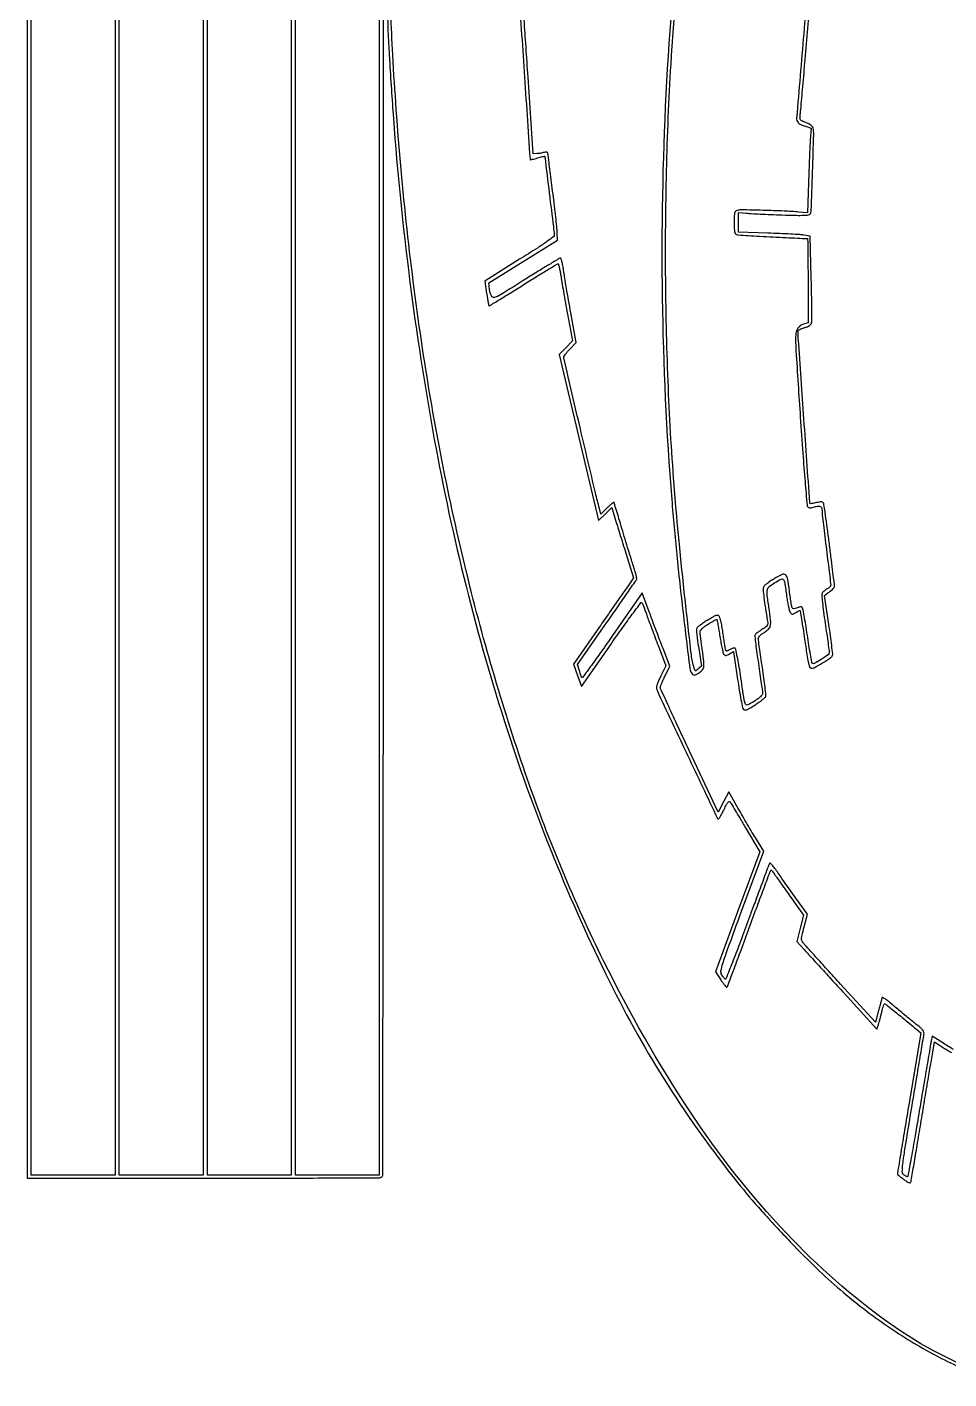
# Model space of a CAD drawing. Extents: x 0 to 4048, y 0 to 4048.
# Drawn here: x 4 to 653, y 24 to 976 of the extents above; entities that cross this region are included whole.
import ezdxf

# ---------------------------------------------------------------- set-up
doc = ezdxf.new("R2010")
doc.units = 0

msp = doc.modelspace()

# ---------------------------------------------------------------- linework, layer by layer
msp.add_lwpolyline([(35.75, 1930.235953), (4, 1929.971906), (4, 1047.485953), (4, 165), (35.75, 164.984831, 0.000212), (132.789516, 164.979668, 0.000639), (199.006269, 165.088855, 0.000069), (251.465203, 165.249572, 0.091052), (253.457202, 165.62195, 0.310028), (254.492678, 167.125396, 0.000028), (254.749394, 309.284423, 0.000397), (254.958197, 527.908045, 0.00004), (255, 1047.587937), (255, 1928.961896), (252.75, 1929.495052, 0.057323), (249.031325, 1929.936458, 0.000053), (161.980682, 1930.242952, 0.000609), (84.227635, 1930.41378, 0.002324)], format="xyb", close=True)
for points in [[(66, 1047.5), (66, 167), (36.5, 167), (7, 167), (7, 1047.5), (7, 1928), (36.5, 1928), (66, 1928)], [(128, 1047.5), (128, 167), (98.5, 167), (69, 167), (69, 1047.5), (69, 1928), (98.5, 1928), (128, 1928)], [(190, 1047.5), (190, 167), (160.5, 167), (131, 167), (131, 1047.5), (131, 1928), (160.5, 1928), (190, 1928)], [(252, 1047.5), (252, 167), (222.5, 167), (193, 167), (193, 1047.5), (193, 1928), (222.5, 1928), (252, 1928)]]:
    msp.add_lwpolyline(points, close=True)
for points in [[(350.098445, 1003.916768, 0.000048), (354.104831, 944.24637, 0.000007), (358.2336, 882.853822, 0.140883), (358.438757, 882.286672, 0.303512), (358.595466, 882.22868, 0.002332), (359.977957, 882.566387, 0.007439), (361.584023, 882.992129, 0.004583), (363.461538, 883.538462, -0.005299), (365.339554, 884.082024, -0.008607), (366.947151, 884.499238, -0.003054), (368.320356, 884.821636, -0.316205), (368.491237, 884.75179, -0.11226), (368.629774, 884.368317, -0.000014), (371.812353, 858.638606, -0.000197), (374.720843, 835.043093, -0.00702), (375.316644, 829.558723, -0.253252), (374.681948, 828.065448, -0.013217), (370.378751, 824.818587, -0.012036), (363.414237, 820.09583, -0.002487), (350.915503, 812.140069), (326.331005, 796.662692), (327.696822, 788.13336, 0.002178), (328.23789, 784.846258, 0.003462), (328.732692, 782.038258, 0.000818), (329.186265, 779.587182, 0.151335), (329.305233, 779.361434, 0.34641), (329.522226, 779.33561, 0.000142), (336.462215, 783.578897, 0.001853), (344.192755, 788.348038, 0.001116), (353.328763, 794.05942, -0.001369), (362.501232, 799.787145, -0.002204), (370.350862, 804.611205, -0.000368), (377.31397, 808.841256, -0.137145), (377.88183, 809, -0.33712), (378.230319, 808.734907, -0.007587), (378.792952, 806.576562, -0.013929), (379.366208, 803.912818, -0.008576), (379.899252, 800.75, 0.004209), (380.600914, 796.352675, 0.001122), (381.793287, 789.360047, 0.001137), (383.184721, 781.416818, 0.001173), (384.598323, 773.560799), (388.052104, 754.621597), (383.41141, 749.910057), (378.770716, 745.198517), (392.635358, 686.636285), (406.5, 628.074053), (411.166799, 632.667485), (415.833599, 637.260917), (418.998583, 626.880459, 0.000814), (420.52927, 621.889286, 0.000363), (422.559906, 615.323108, 0.00036), (424.718016, 608.380324, 0.000488), (426.677789, 602.1131), (431.192009, 587.726201), (428.297924, 583.6131, 0.000924), (426.37897, 580.875131, 0.000061), (420.876912, 572.991784, 0.000089), (414.32114, 563.592677, 0.000066), (407.09894, 553.23127), (388.794041, 526.96254), (391.591916, 519.088076), (394.389791, 511.213613), (415.30323, 541.198472, -0.00277), (423.375434, 552.636517, -0.00467), (430.287746, 562.128039, -0.000904), (436.395933, 570.321841, -0.47838), (436.94654, 570.341665, -0.07965), (437.343713, 569.701664, -0.003933), (438.287152, 567.397239, -0.006275), (439.356209, 564.625929, -0.004486), (440.4854, 561.5, 0.003644), (441.927192, 557.487581, 0.001309), (444.036911, 551.794221, 0.001298), (446.381976, 545.565623, 0.001539), (448.631108, 539.693091), (453.967826, 525.886183), (450.402849, 518.807083, 0.013116), (449.070017, 515.978074, 0.017363), (448.015732, 513.333359, 0.014807), (447.290835, 511.108694, 0.139463), (447.282633, 510.113992, 0.043198), (448.916273, 505.710305, 0.000214), (469.195058, 462.858451, 0.000041), (490.250013, 418.42515, 0.289775), (490.922001, 418, 0.259268), (491.280516, 418.1993, 0.005551), (492.361683, 419.982813, 0.011333), (493.584469, 422.16273, 0.007221), (494.912054, 424.75, -0.008317), (496.629271, 428.078629, -0.046924), (497.734801, 429.741638, -0.157562), (498.52296, 430.255507, -0.334599), (499.161624, 430, -0.002464), (499.814998, 428.908836, -0.000063), (502.729795, 423.984685, -0.000134), (506.149637, 418.202116, -0.000092), (510.033169, 411.628715), (519.99646, 394.75743), (504.418088, 352.484034), (488.839715, 310.210638), (492.584749, 304.57021, 0.014202), (494.07156, 302.463303, 0.024733), (495.436705, 300.817284, 0.023237), (496.569698, 299.690872, 0.41553), (497.034554, 299.714891, 0.093185), (497.463284, 300.420969, 0.000202), (501.903398, 312.236513, 0.001366), (506.864206, 325.564445, 0.000847), (512.619663, 341.239197, -0.001011), (518.36126, 356.860336, -0.001677), (523.275776, 370.012421, -0.000121), (527.725383, 381.79098, -0.309724), (528, 381.982364, -0.220145), (528.288096, 381.851824, -0.007848), (529.0875, 380.895553, -0.013183), (530.005734, 379.698211, -0.008704), (531, 378.277008, 0.004689), (532.470225, 376.139126, 0.000797), (535.31693, 372.095432, 0.00087), (538.676777, 367.356478, 0.000775), (542.185292, 362.442184), (550.870585, 350.316685), (548.495572, 340.982596), (546.120559, 331.648508), (551.220103, 326.074254, -0.000159), (554.385166, 322.612355, -0.000018), (561.598943, 314.716448, -0.000021), (570.183523, 305.318638, -0.000017), (579.391265, 295.237059), (602.462883, 269.974118), (603.624318, 273.328844, 0.012716), (604.158088, 275.007505, 0.004864), (604.818397, 277.3685, 0.004813), (605.486026, 279.947039, 0.005892), (606.058315, 282.369972, -0.012805), (606.600252, 284.530446, -0.021672), (607.177698, 286.304276, -0.017663), (607.728438, 287.631333, -0.392703), (608.08198, 287.778187, -0.080287), (609.064531, 287.222203, -0.000456), (617.386785, 280.546107, -0.002202), (625.097644, 274.292805, -0.006381), (630.358082, 269.87491), (633.404016, 267.24982), (625.17794, 217.87491, 0.000223), (622.025718, 198.902337, 0.000365), (619.375344, 182.833364, 0.000026), (617.004335, 168.387676, 0.051061), (616.975932, 167.91952, 0.203542), (617.137614, 167.578775, 0.006514), (618.316542, 166.55901, 0.011629), (619.777421, 165.385241, 0.007699), (621.505912, 164.103138, 0.013016), (623.634176, 162.657181, 0.050025), (625.058515, 161.932276, 0.113406), (625.957663, 161.801012, 0.302056), (626.443019, 162.183619, 0.036945), (626.703738, 163.236733, 0.000158), (628.681803, 174.863313, 0.000774), (630.903668, 188.07172, 0.000488), (633.458905, 203.5, -0.000315), (636.095661, 219.454794, -0.00039), (638.572357, 234.310921, -0.000319), (640.670566, 246.78774, -0.002905), (641.619813, 252.218029), (643.196029, 260.936059), (648.848015, 257.285292, 0.005328), (651.561467, 255.573298, 0.002482), (655.114309, 253.408543, 0.002459)], [(465.753173, 1070.315102, 0.01628), (453.958945, 928.628814, 0.016128), (451.339854, 785.061841, 0.016598), (458.050777, 643, 0.004973), (461.567225, 604.182595, 0.0043), (466.013433, 563.511374, 0.000956), (470.746199, 524.062179, 0.156165), (472.552763, 520.134883, 0.085093), (473.346265, 519.518977, 0.151502), (474.151036, 519.364573, 0.088618), (475.200529, 519.675395, 0.017216), (476.941996, 520.624808, 0.038447), (478.183529, 521.493316, 0.035113), (479.318367, 522.566485, 0.036955), (480.194257, 523.673762, 0.08759), (480.621939, 524.62982, 0.074395), (480.755713, 525.999101, 0.007524), (480.538685, 529.273849, 0.009292), (480.146694, 533.188267, 0.007273), (479.580774, 537.42017, -0.002296), (478.975336, 541.628301, -0.003029), (478.464352, 545.469759, -0.00219), (478.069879, 548.692367, -0.029364), (478, 549.881221, -0.167151), (478.33708, 550.861362, -0.038806), (479.529158, 552.166767, -0.032182), (481.339853, 553.657639, -0.017236), (483.74771, 555.269904, -0.006608), (485.976202, 556.612818, -0.010714), (487.908831, 557.68801, -0.004631), (489.552868, 558.537665, -0.323954), (489.841977, 558.491357, -0.152933), (490.01027, 558.169578, -0.000904), (490.606354, 554.828646, -0.003661), (491.254367, 550.994503, -0.002309), (491.957456, 546.509211, 0.007592), (492.718519, 541.968222, 0.010755), (493.543578, 537.954756, 0.007107), (494.347883, 534.646178, 0.133971), (494.873001, 533.726999, 0.110569), (495.577062, 533.280516, 0.119301), (496.384275, 533.19346, 0.076993), (497.412987, 533.493431, 0.024042), (498.838718, 534.245657), (501.657812, 535.910937), (504.474232, 516.205468, 0.004776), (505.641915, 508.557928, 0.00713), (506.821731, 501.89788, 0.003461), (507.938348, 496.288995, 0.135572), (508.510747, 495.170293, 0.202343), (509.479502, 494.727098, 0.099372), (510.840905, 494.958444, 0.043315), (512.956386, 495.98816, 0.007611), (516.720195, 498.32065, 0.009767), (519.435849, 500.137138, 0.013221), (521.811822, 501.88965, 0.010189), (523.705615, 503.42841, 0.126081), (524.238557, 504.179287, 0.118331), (524.37666, 505.228761, 0.002261), (523.773729, 510.725657, 0.005349), (522.968825, 517.158879, 0.003541), (521.913301, 524.528931, -0.001092), (520.817482, 531.922027, -0.001601), (519.888805, 538.428928, -0.00075), (519.123986, 543.974089, -0.029578), (519.029518, 545.207846, -0.162404), (519.292468, 546.043908, -0.040698), (520.235178, 547.14499, -0.036352), (521.604611, 548.318992, -0.026494), (523.279039, 549.423376, 0.063404), (526.28765, 551.742648, 0.152932), (527.580915, 554.203204, 0.074734), (527.701121, 558.052961, 0.007777), (526.493129, 567.045745, -0.005644), (525.205793, 576.328883, -0.091603), (525.38202, 579.461978, -0.165837), (526.750827, 581.608989, -0.028904), (530.726196, 584.427604, -0.022905), (535.091462, 586.887489, -0.34558), (536.690525, 586.566491, -0.141243), (537.63225, 584.494516, -0.004036), (538.981973, 574.768486, 0.009576), (539.56008, 570.916621, 0.012217), (540.247198, 567.392431, 0.010212), (540.949499, 564.490055, 0.093657), (541.505006, 563.324041, 0.041517), (542.323739, 562.379858, 0.199838), (542.970832, 562.12217, 0.128195), (543.782776, 562.347324, 0.013635), (545.46553, 563.385457, -0.012428), (546.523731, 564.04182, -0.019983), (547.46004, 564.541682, -0.014881), (548.22709, 564.884825, -0.325715), (548.45263, 564.829903, -0.137446), (548.591102, 564.52717, -0.000226), (549.499814, 558.725382, -0.001722), (550.496021, 552.19875, -0.001061), (551.62558, 544.511824, 0.002758), (553.23405, 533.818171, 0.01656), (554.28493, 528.292205, 0.026334), (555.187919, 525.075805, 0.269823), (556.189526, 524.202017, 0.174642), (558.322564, 524.536499, 0.010071), (564.153937, 527.886806, 0.010677), (569.817296, 531.460985, 0.156278), (571.276817, 533.279132, 0.119976), (571.398369, 534.226873, 0.001601), (570.718762, 540.138745, 0.004465), (569.845125, 547.003378, 0.002906), (568.71925, 554.916594), (565.693247, 575.333188), (568.096624, 577.166243, 0.008514), (571.187013, 579.607616, 0.072141), (572.37949, 580.910639, 0.138705), (572.790428, 582.144708, 0.061042), (572.658367, 583.875852, -0.016903), (572.345772, 585.761663, -0.000529), (571.336978, 593.513532, -0.001032), (570.176203, 602.656134, -0.000715), (568.8996, 613, 0.002513), (567.598484, 623.239324, 0.003913), (566.36372, 632.049472, 0.001208), (565.216759, 639.664877, 0.124892), (564.805504, 640.6365, 0.145394), (564.172675, 641.100948, 0.080142), (563.221181, 641.278444, 0.050793), (561.862837, 641.173621, 0.017517), (559.935839, 640.755746, -0.010481), (558.372443, 640.393616, -0.015723), (556.99327, 640.149467, -0.010587), (555.85754, 640.009531, -0.22541), (555.546366, 640.120301, -0.180734), (555.301123, 640.658175, -0.000009), (551.161022, 699.568358, -0.000087), (547.196288, 756.138363, -0.017451), (547, 761.760535, -0.255581), (547.246942, 762.212076, -0.027179), (548.326161, 762.823639, -0.028205), (549.784852, 763.448657, -0.018858), (551.514591, 764.004085, 0.024116), (553.623039, 764.705649, 0.056174), (555.096113, 765.475676, 0.077636), (556.051387, 766.363576, 0.105658), (556.568403, 767.416515, 0.062486), (556.764819, 769.030586, 0.001164), (556.713107, 777.587596, 0.002836), (556.572781, 787.579547, 0.001891), (556.303811, 799.024537), (555.5, 828.484136), (551, 829.206305, 0.023642), (548.188889, 829.522047, 0.002613), (541.726562, 829.906032, 0.003182), (534.024901, 830.274129, 0.00257), (525.75, 830.574245), (505, 831.220016), (505, 838.208195), (505, 845.196374), (510.75, 844.626782, 0.010707), (514.085251, 844.368368, 0.001837), (520.428195, 844.03672, 0.002001), (527.879796, 843.704442, 0.001785), (535.622579, 843.417915, 0.00263), (545.760916, 843.132355, 0.014751), (551.186495, 843.168169, 0.021614), (554.483196, 843.43022, 0.226021), (555.596547, 844.13932, 0.13185), (556.329282, 846.534143, 0.000572), (557.243325, 873.735256, 0.001024), (558.045781, 900.124412, 0.068329), (557.559252, 904.607787, 0.112478), (557.047302, 905.619241, 0.056794), (556.010717, 906.613898, 0.045286), (554.501531, 907.56173, 0.026372), (552.545592, 908.429438, -0.014177), (549.675888, 909.619662, -0.140008), (548.686319, 910.452694, -0.160242), (548.35241, 911.635762, -0.020164), (548.575911, 914.321651, 0.00853), (548.906738, 917.422519, 0.000157), (550.368225, 933.81652, 0.000388), (552.051562, 952.934676, 0.000259), (553.949988, 974.819695, -0.000787), (555.849438, 996.451019, -0.001294)], [(556.001265, 1030.243482, 0.00038), (550.975546, 971.096125, 0.00033), (546.012893, 911.691889, 0.196318), (547.02874, 908.46537, 0.078687), (547.757675, 907.824726, 0.023122), (549.055874, 907.085325, 0.0226), (550.614417, 906.377496, 0.022509), (552.232558, 905.812178), (556.227863, 904.615155), (555.63553, 896.057578, 0.005462), (555.364854, 891.410761, 0.001336), (555.023158, 883.752591, 0.001369), (554.679012, 874.973272, 0.001365), (554.382645, 866.185287), (553.722094, 844.870573), (547.611047, 845.413622, 0.011479), (537.137254, 846.102457, 0.004233), (522.340931, 846.609423, 0.001558), (507.019541, 846.956774, 0.081903), (504.111693, 846.53545, 0.121053), (502.969823, 845.838085, 0.135311), (502.338872, 844.716968, 0.054495), (502.059703, 842.657572, 0.006464), (502, 838.039601, 0.007949), (502.065563, 833.915961, 0.040041), (502.322617, 831.627072, 0.081737), (502.817383, 830.292362, 0.173276), (503.642713, 829.58361, 0.073964), (504.903465, 829.303338, 0.0013), (511.884394, 828.824473, 0.003244), (520.035269, 828.339726, 0.002153), (529.392713, 827.884512, -0.000692), (538.65001, 827.46128, -0.001139), (546.476025, 827.074758, -0.00008), (553.506542, 826.710342, -0.179528), (553.695884, 826.628674, -0.201598), (553.777025, 826.442211, -0.000059), (553.884236, 817.839486, -0.001023), (553.982649, 808.284137, -0.000619), (554.062013, 796.970783), (554.232257, 767.5), (550.757372, 766.5, 0.179427), (546.929402, 763.677872, 0.137771), (545.349039, 758.686248, 0.024326), (545.523381, 747.682581, 0.000701), (548.606669, 700.953758, 0.001286), (550.391653, 675.44463, 0.002666), (551.942421, 655.543161, 0.000503), (553.349496, 638.85258, 0.176883), (553.872788, 637.727212, 0.124544), (554.588021, 637.300823, 0.076125), (555.566682, 637.165084, 0.051376), (556.888905, 637.320225, 0.019583), (558.684506, 637.795245, -0.041843), (561.383062, 638.382126, -0.192168), (562.905448, 637.994694, -0.193762), (563.73525, 636.668513, -0.042613), (563.984687, 633.939668, 0.026159), (564.090135, 632.132569, 0.000917), (564.876752, 625.165319, 0.001704), (565.849504, 616.936589, 0.00119), (567, 607.664904, -0.00064), (568.149805, 598.481458, -0.000986), (569.11875, 590.532874, -0.000307), (569.941343, 583.636396, -0.029534), (570, 582.644216, -0.145291), (569.82266, 582.046809, -0.046962), (569.24288, 581.316474, -0.042246), (568.408908, 580.582781, -0.036436), (567.422571, 579.958561, 0.029257), (566.374896, 579.316378, 0.025512), (565.35816, 578.528253, 0.026342), (564.511873, 577.718904, 0.066005), (564.014157, 577.026452, 0.143726), (563.751257, 575.767723, 0.004481), (564.222006, 570.46588, 0.007976), (564.967117, 563.927621, 0.004443), (566.072462, 555.986871, -0.000787), (567.18114, 548.427335, -0.001196), (568.118641, 541.853432, -0.000428), (568.908608, 536.182301, -0.03061), (568.980876, 535.237579, -0.246139), (568.17616, 533.643668, -0.013519), (563.383245, 530.409895, -0.012277), (558.419351, 527.421195, -0.357158), (557.056761, 527.653234, -0.134734), (556.701527, 528.392027, -0.001535), (555.726863, 533.832512, -0.004582), (554.67361, 540.156462, -0.002957), (553.564063, 547.5, 0.004803), (552.428628, 554.831503, 0.007501), (551.296053, 561.117613, 0.002889), (550.219713, 566.453704, 0.205894), (549.713201, 567.176979, 0.143773), (549.108509, 567.343139, 0.042652), (548.144583, 567.243819, 0.038924), (547.027657, 566.939821, 0.033438), (545.910792, 566.453869, -0.107134), (544.008272, 565.940017, -0.319544), (542.932849, 566.626656, -0.060853), (542.261949, 569.124228, -0.002281), (540.941172, 578.753801, 0.010556), (539.596469, 587.482309, 0.185723), (538.148588, 589.891013, 0.28466), (535.79803, 590.145046, 0.024133), (530.206479, 587.124756, 0.011397), (527.466084, 585.382512, 0.015093), (525.05887, 583.6666, 0.012425), (523.153693, 582.143805, 0.126984), (522.572238, 581.327653, 0.117017), (522.347507, 579.653431, 0.005645), (522.97431, 574.021185, 0.007964), (523.986439, 566.736159, 0.00375), (525.514132, 557.357708, -0.050076), (525.642553, 555.496997, -0.139489), (525.248872, 554.260981, -0.091212), (524.144911, 553.116681, -0.014336), (521.537127, 551.360224, 0.011423), (519.779827, 550.191425, 0.014982), (518.233492, 549.040757, 0.012478), (517.010269, 548.021589, 0.121793), (516.628237, 547.473585, 0.121413), (516.526993, 546.666324, 0.001354), (517.187142, 541.172374, 0.004107), (518.021331, 534.81683, 0.002653), (519.086699, 527.471069, -0.001303), (520.182412, 520.057108, -0.001871), (521.111195, 513.484417, -0.00099), (521.865857, 507.914046, -0.029494), (521.970482, 506.497159, -0.152673), (521.638726, 505.378363, -0.053082), (520.546274, 504.074336, -0.037279), (518.72071, 502.558814, -0.01492), (516.017205, 500.754518, -0.029914), (511.571592, 498.332468, -0.404464), (509.977451, 498.87788, -0.080912), (509.086613, 501.649607, -0.001081), (506.437359, 519.5, 0.005285), (505.346054, 526.450163, 0.008198), (504.242922, 532.420341, 0.003435), (503.189794, 537.460628, 0.203678), (502.662509, 538.207545, 0.145671), (502.058651, 538.371372, 0.052323), (501.165889, 538.255623, 0.046416), (500.155195, 537.913663, 0.040277), (499.172914, 537.377642, -0.023425), (498.237259, 536.825399, -0.034772), (497.367348, 536.440211, -0.037618), (496.659821, 536.242778, -0.25064), (496.321308, 536.345358, -0.152561), (496.083127, 536.799961, -0.001949), (495.509172, 540.028772, -0.005466), (494.896633, 543.798226, -0.003531), (494.265969, 548.175261, 0.008657), (493.580042, 552.613051, 0.01188), (492.799682, 556.576085, 0.008695), (492.018741, 559.829645, 0.123648), (491.451198, 560.870984, 0.189146), (490.45496, 561.354518, 0.106048), (489.101504, 561.173006, 0.044692), (486.987077, 560.193172, 0.007248), (483.093363, 557.870984, 0.011399), (480.341497, 556.087428, 0.01539), (477.942557, 554.343352, 0.012375), (476.050791, 552.800504, 0.138823), (475.519425, 552, 0.09998), (475.401544, 550.940715, 0.004493), (475.760528, 547.26875, 0.007389), (476.292959, 542.897919, 0.005206), (477.015223, 538), (478.991719, 525.5), (476.775449, 523.66123, -0.011537), (475.322828, 522.511568, -0.206714), (474.757359, 522.373943, -0.263666), (474.347818, 522.708211, -0.018489), (473.844137, 524.16123, -0.04535), (471.899298, 533.464963, -0.00136), (467.434528, 572.909356, -0.003058), (463.17974, 613.722302, -0.004741), (460.057371, 649, -0.009341), (455.671988, 721.862525, -0.008274), (453.780622, 797.848219, -0.008208), (454.399941, 874.533434, -0.008762), (457.551521, 949.5, -0.023929), (479.341281, 1151.624427, -0.028393)], [(656.5851, 255.515693, -0.002439), (652.434892, 258.047107, -0.004174), (649, 260.205063), (641.5, 265.004697), (640.838994, 261.819943, 0.008857), (640.387917, 259.43509, 0.000143), (638.090455, 245.964918, 0.000375), (635.435056, 230.298278, 0.000249), (632.41049, 212.317595, -0.00124), (629.386794, 194.557483, -0.002062), (626.739525, 179.605794, -0.000174), (624.313352, 166.250927, -0.362407), (624.012626, 166, -0.110465), (623.658509, 166.079201, -0.016076), (622.997223, 166.416964, -0.017537), (622.230541, 166.875957, -0.014221), (621.44113, 167.419453, -0.243607), (620.423629, 169.465438, -0.026045), (620.798372, 174.928697, -0.010291), (622.284608, 185.388412, -0.000644), (627.347332, 216.169453, -0.000127), (630.390792, 234.496944, -0.000196), (633.035107, 250.357438, -0.000061), (635.335669, 264.11255, -0.005813), (635.690313, 266.089909, 0.111954), (635.635829, 267.697013, 0.104193), (634.897289, 269.170926, 0.049877), (633.140582, 270.976013, 0.008109), (629.342982, 274.066447, -0.003823), (626.152083, 276.617997, -0.00193), (622.16684, 279.880601, -0.001916), (618.075686, 283.282813, -0.00285), (614.522857, 286.295109, 0.008161), (611.440804, 288.85249, 0.014298), (608.7974, 290.852495, 0.00867), (606.632528, 292.339228, 0.493423), (606.233886, 292.201657, 0.012089), (606.031714, 291.542431, 0.000488), (605.359819, 289.13737, 0.000856), (604.571628, 286.286472, 0.000606), (603.696227, 283.083701), (601.470395, 274.901228), (576.985198, 301.63665, -0.000559), (567.47121, 312.04834, -0.000829), (559.160006, 321.19463, -0.00036), (552.073384, 329.030651, -0.016836), (550.687162, 330.673651, -0.067672), (549.722586, 332.312296, -0.113736), (549.453136, 333.878347, -0.048336), (549.812082, 336.210601, -0.004372), (551.318842, 341.919524), (553.763361, 350.863817), (546.131681, 361.284079, -0.002513), (542.810135, 365.867457, -0.001792), (539.13502, 371.031743, -0.001809), (535.665979, 375.98155, -0.003866), (533.03009, 379.834906, 0.009621), (530.712256, 383.140993, 0.02389), (528.857578, 385.441731, 0.029544), (527.465963, 386.833609, 0.485493), (526.903734, 386.732735, 0.033134), (526.453329, 385.732423, 0.000129), (522.094526, 374.030832, 0.000662), (517.172042, 360.751793, 0.000417), (511.453779, 345.223289, -0.002092), (505.71592, 329.8011, -0.003485), (500.738806, 316.86688, -0.000489), (496.254647, 305.484444, -0.398336), (495.751143, 305.249619, -0.114254), (495.303201, 305.523806, -0.021538), (494.644066, 306.230013, -0.022014), (493.931759, 307.140562, -0.018613), (493.259016, 308.161583, -0.182266), (492.741155, 310.931834, -0.031643), (494.024249, 316.196978, -0.011872), (497.321475, 325.94885, -0.000833), (507.252838, 353.033626), (522.829659, 395.296747), (517.192731, 404.398374, -0.003956), (514.561269, 408.723318, -0.001921), (511.26333, 414.289954, -0.001905), (507.873822, 420.112269, -0.002746), (504.923225, 425.29083), (498.290647, 437.08166), (494.549955, 429.963111), (490.809263, 422.844561), (470.404632, 466.12915, -0.001099), (462.582278, 482.817809, -0.001766), (455.993861, 497.086082, -0.000294), (450.216833, 509.733812, -0.107379), (450, 510.731834, -0.09239), (450.153912, 511.557671, -0.007279), (450.992331, 513.638217, -0.009699), (452.084288, 516.10306, -0.00727), (453.378147, 518.774964), (456.756295, 525.5), (451.915131, 538, -0.001703), (449.710287, 543.751063, -0.000954), (447.066205, 550.759027, -0.000952), (444.421147, 557.851297, -0.00155), (442.20638, 563.881795), (437.338793, 577.26359), (416.419397, 547.231998, -0.001835), (408.353911, 535.743414, -0.003054), (401.465055, 526.132059, -0.000377), (395.302276, 517.657144, -0.39054), (394.887174, 517.574442, -0.154952), (394.591081, 517.915223, -0.010025), (394.088418, 519.145641, -0.013856), (393.5504, 520.666222, -0.009844), (393.028569, 522.397963), (391.78279, 526.847448), (412.203226, 556.173724, 0.000243), (420.079081, 567.49616, 0.000384), (426.821397, 577.214978, 0.000083), (432.739483, 585.762736, 0.017091), (433.291707, 586.621947, 0.181472), (433.435538, 587.421352, 0.010721), (432.931797, 589.875375, 0.015053), (432.164584, 592.830604, 0.010449), (431.128375, 596.121947, -0.005004), (429.688731, 600.526699, -0.001464), (427.563253, 607.326447, -0.00147), (425.215771, 614.994144, -0.001576), (422.967764, 622.5, 0.001007), (420.900255, 629.431908, 0.001611), (419.104049, 635.341054, 0.000287), (417.497444, 640.555246, 0.090588), (417.298299, 640.937632, 0.412461), (417.020548, 640.973256, 0.007816), (415.764277, 639.977005, 0.014108), (414.267146, 638.678899, 0.008374), (412.553867, 637.052867), (408.149665, 632.730469), (407.120056, 636.615235, -0.006738), (404.345177, 647.685307, -0.000214), (393.71502, 692.740523, -0.000028), (382.180435, 741.735397, -0.057854), (382, 743.289582, -0.153204), (382.208343, 743.953576, -0.012719), (383.291265, 745.427887, -0.016051), (384.712039, 747.145614, -0.011681), (386.395797, 748.965651), (390.791595, 753.5), (386.957734, 774.5, -0.001612), (385.401669, 783.181641, -0.001596), (383.896408, 791.901562, -0.001564), (382.627424, 799.540456, -0.006188), (381.919919, 804.25, 0.010648), (381.363444, 807.741947, 0.020208), (380.742967, 810.520105, 0.01652), (380.117456, 812.592155, 0.33765), (379.607983, 812.93573, 0.121241), (378.806291, 812.688401, 0.000676), (371.922345, 808.544147, 0.002856), (364.08815, 803.75209, 0.001805), (355, 798.075913, -0.001935), (337.5119, 787.159728, -0.070458), (333.185548, 785.26146, -0.375759), (330.996436, 786.308358, -0.068998), (329.707746, 791), (329.118106, 795.5), (353.309053, 810.60599), (377.5, 825.711981), (377.397131, 830.60599, 0.018978), (377.220904, 833.591036, 0.002339), (376.558924, 840.08426, 0.002763), (375.693547, 847.792184, 0.002281), (374.688115, 856, -0.000327), (373.64151, 864.275854, -0.000374), (372.651935, 872.189827, -0.000337), (371.821816, 878.906108, -0.002132), (371.416132, 882.327072, 0.006721), (370.93453, 886.092397, 0.108703), (370.49018, 887.282974, 0.268805), (369.711495, 887.680318, 0.054964), (368.125147, 887.419137, -0.017292), (366.938584, 887.130757, -0.010936), (365.537683, 886.872994, -0.010981), (364.148473, 886.67987, -0.019832), (363.003136, 886.592065), (360.506272, 886.5), (356.863268, 940.5, 0.000182), (355.424838, 961.706656, 0.000252), (354.11727, 980.739352, 0.000157), (353.004016, 996.752231, 0.003115)], [(257.693537, 986.60199, 0.006254), (259.290977, 952.643618, 0.003529), (262.034052, 911.5, 0.026515), (290.842313, 685.248182, 0.033275), (342.355847, 480.249266, 0.036736), (414.247245, 303.423372, 0.053925), (504.36506, 162, 0.013577), (521.207053, 142.095001, 0.009119), (541.466981, 120.243653, 0.009187), (561.869609, 99.793563, 0.017916), (579, 84.390402, 0.025068), (611.901988, 59.564329, 0.028155), (645.908564, 39.180465, 0.029632), (680.225867, 23.672038, 0.035811)], [(686.5, 24.027343, -0.072011), (611.259902, 62.880333, -0.048957), (538.585699, 126.399779, -0.042932), (470.749166, 212.223842, -0.031074), (410.055186, 318, -0.031045), (356.477574, 445.886617, -0.023948), (313.69399, 590.962237, -0.022492), (282.577588, 749.410571, -0.019588), (264.052336, 917.5, -0.00322), (261.566135, 956.197983, -0.006994), (260.264314, 985.947147, -0.005815)]]:
    msp.add_lwpolyline(points, format="xyb")

doc.saveas('drawing.dxf')
